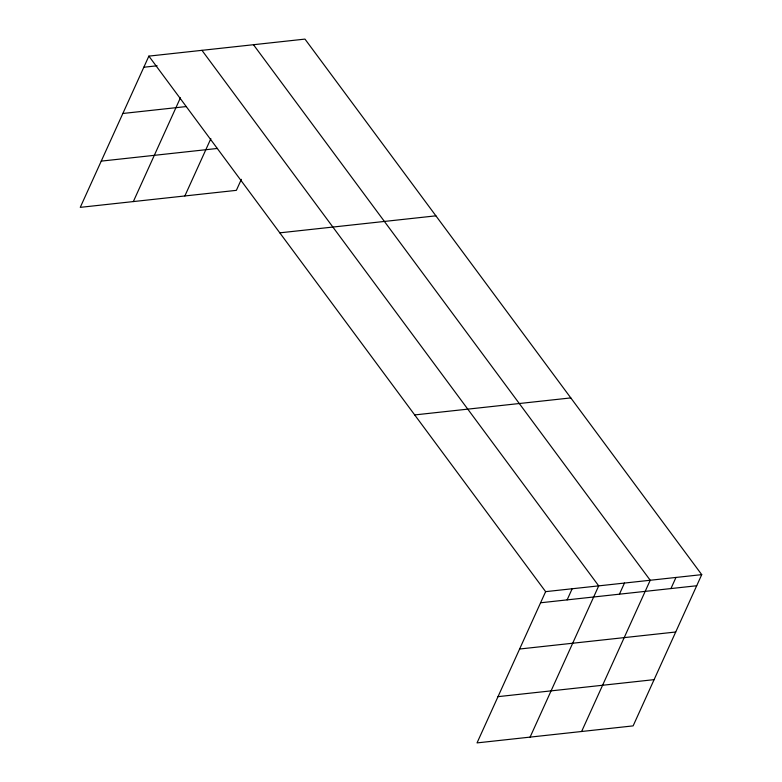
<?xml version="1.0" encoding="UTF-8"?>
<svg xmlns="http://www.w3.org/2000/svg" width="782" height="782" viewBox="0 0 782 782"><rect width="100%" height="100%" fill="white"/><g stroke="black" fill="none" stroke-linecap="round" stroke-linejoin="round"><path stroke-width="1.17" d="M701.737 574.643L545.631 591.651L477.03 742.9L633.127 725.882L701.737 574.643L304.97 39.1L148.873 56.118L80.263 207.357L236.369 190.349L241.364 179.332M133.341 201.57L180.427 97.779M184.855 195.959L210.857 138.639M567.126 599.882L572.17 588.768M530.098 737.113L598.709 585.874L201.952 50.331M619.422 594.183L624.466 583.059M581.613 731.502L650.223 580.254L253.466 44.711M670.936 588.572L675.98 577.448M143.829 67.232L157.094 65.786M122.852 113.478L186.468 106.538M101.24 161.121L217.533 148.443M279.8 232.84L435.906 215.832M414.704 414.929L570.801 397.911M540.587 602.775L696.694 585.757M519.61 649.021L675.716 632.003M497.997 696.654L654.104 679.646M148.873 56.118L545.631 591.651"/></g></svg>
